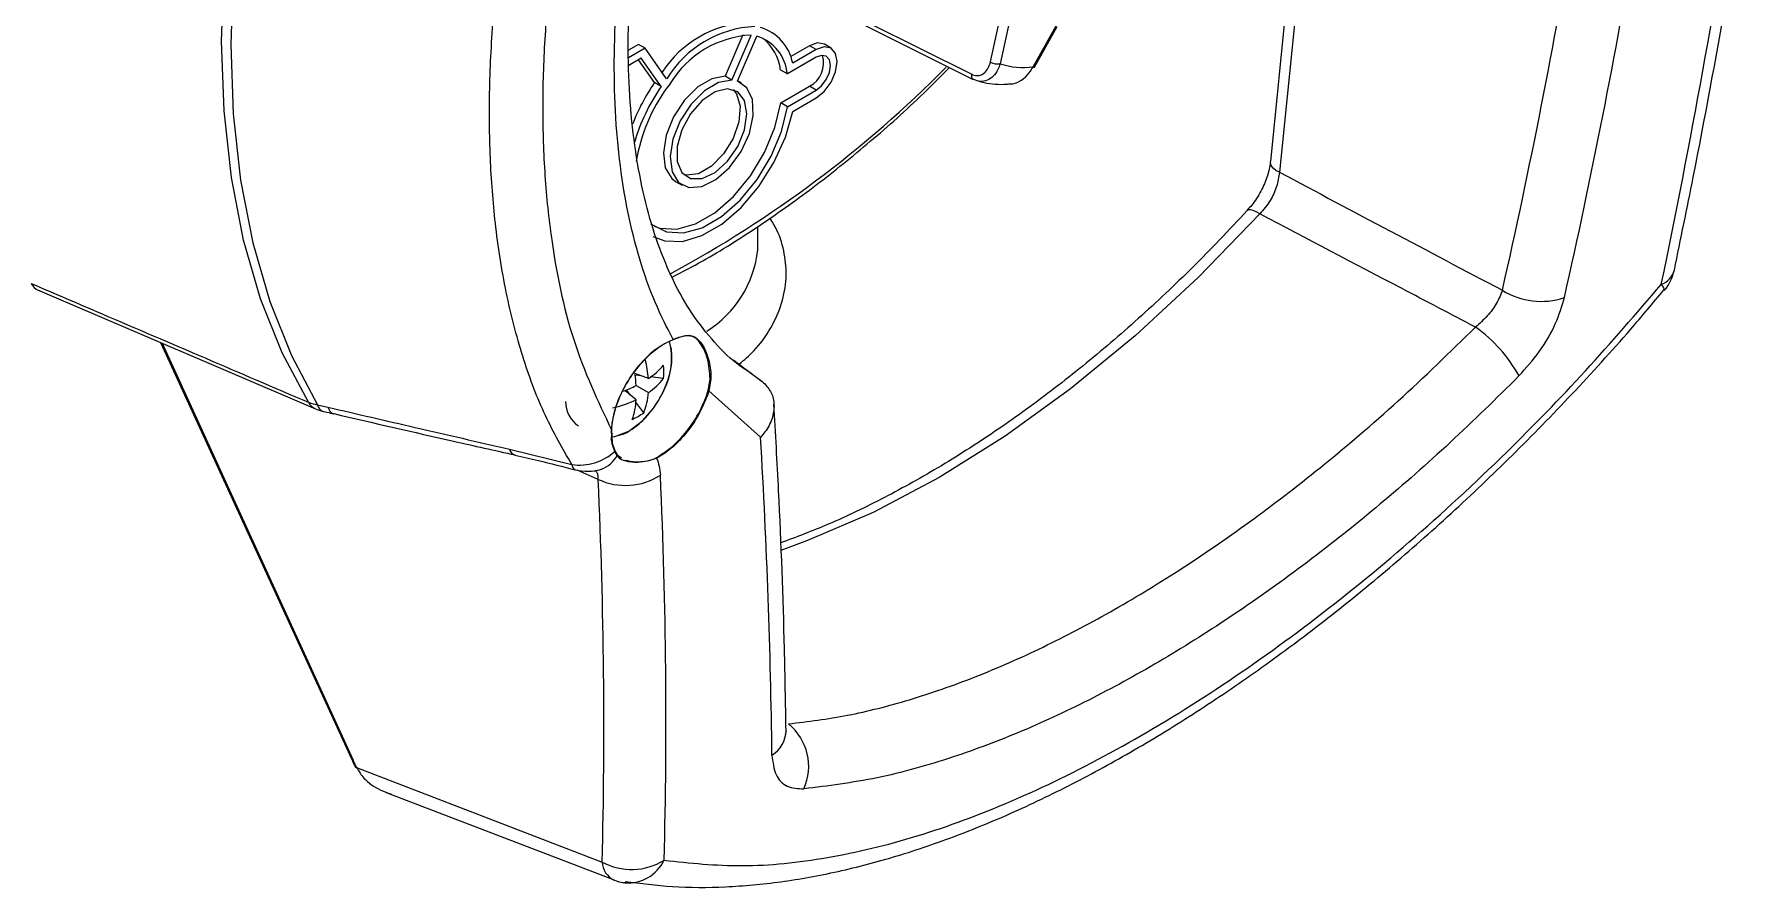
# Model space of a CAD drawing. Extents: x 16.7 to 113.1, y 4.5 to 84.5.
# Drawn here: x 85.933 to 89.568, y 4.463 to 6.268 of the extents above; entities that cross this region are included whole.
import ezdxf

# ---------------------------------------------------------------- set-up
doc = ezdxf.new("R2010")
doc.units = 0
doc.header["$MEASUREMENT"] = 0
doc.layers.add('OBJECT', color=7, linetype='CONTINUOUS')

msp = doc.modelspace()

# ---------------------------------------------------------------- linework, layer by layer
at = {"layer": 'OBJECT'}
for p, q in [((88.6272, 6.7875), (88.5482, 5.9991)), ((88.6464, 6.7649), (88.5674, 5.9765)), ((87.5829, 6.3501), (87.9161, 6.1839)), ((87.5833, 6.3408), (87.9196, 6.173)), ((87.9556, 6.2099), (87.974, 6.2944)), ((87.9968, 6.3001), (87.9764, 6.2062)), ((88.0462, 6.2), (88.0976, 6.2911)), ((87.4321, 6.2672), (87.3946, 6.1797)), ((87.4088, 6.1715), (87.4496, 6.2669)), ((87.4206, 6.1694), (87.4614, 6.2647)), ((88.0487, 6.1988), (88.0972, 6.2848)), ((87.2253, 6.239), (87.1898, 6.2186)), ((87.2112, 6.2472), (87.1899, 6.2349)), ((87.2171, 6.218), (87.1905, 6.2026)), ((87.2253, 6.239), (87.2112, 6.2472)), ((87.2592, 6.1581), (87.2171, 6.218)), ((87.2708, 6.1742), (87.2253, 6.239)), ((87.5872, 6.2198), (87.5261, 6.1845)), ((87.5731, 6.2443), (87.5332, 6.2212)), ((87.5872, 6.2361), (87.5374, 6.2073)), ((87.5872, 6.2361), (87.5731, 6.2443)), ((87.6185, 6.2392), (87.6044, 6.2474)), ((87.2451, 6.1663), (87.2112, 6.2145)), ((87.5261, 6.1845), (87.512, 6.1926)), ((87.2592, 6.1581), (87.2451, 6.1663)), ((87.2782, 6.1638), (87.2721, 6.1562)), ((87.2782, 6.1638), (87.2779, 6.1642)), ((87.4088, 6.1715), (87.3946, 6.1797)), ((87.4288, 6.1658), (87.421, 6.1703)), ((87.512, 6.1232), (87.5731, 6.1585)), ((87.5261, 6.1151), (87.5872, 6.1504)), ((87.5872, 6.1504), (87.5731, 6.1585)), ((87.9205, 6.1726), (87.9196, 6.1729)), ((87.5261, 6.1151), (87.512, 6.1232)), ((87.5374, 6.1053), (87.5872, 6.134)), ((87.2896, 5.9574), (87.3038, 5.9492)), ((88.4995, 5.8961), (88.4992, 5.8958)), ((87.4636, 5.8125), (87.4636, 5.8617)), ((85.9446, 5.726), (86.5277, 5.4765)), ((86.2002, 5.6166), (86.6046, 4.7345)), ((86.2031, 5.6154), (86.6076, 4.7332)), ((87.3204, 5.6307), (87.3204, 5.6307)), ((87.3215, 5.6316), (87.3214, 5.6316)), ((87.2322, 5.5405), (87.2034, 5.5512)), ((87.2179, 5.5458), (87.204, 5.5474)), ((87.2641, 5.5403), (87.2367, 5.5436)), ((87.3586, 5.5144), (87.3627, 5.5388)), ((87.3642, 5.5388), (87.36, 5.514)), ((87.3627, 5.5392), (87.3627, 5.5388)), ((87.3642, 5.5388), (87.3643, 5.5392)), ((87.4376, 5.5602), (87.4718, 5.5347)), ((87.4718, 5.5347), (87.4759, 5.5314)), ((87.2062, 5.4955), (87.1825, 5.515)), ((87.1944, 5.5052), (87.186, 5.5164)), ((87.2223, 5.4679), (87.2057, 5.49)), ((87.2062, 5.5255), (87.2322, 5.5105)), ((87.3556, 5.5051), (87.3558, 5.5057)), ((87.3558, 5.5057), (87.3586, 5.5144)), ((87.357, 5.5048), (87.3572, 5.5053)), ((87.36, 5.514), (87.3572, 5.5053)), ((87.4695, 5.4163), (87.36, 5.514)), ((86.5323, 5.4849), (86.5541, 5.4798)), ((87.154, 5.4328), (87.1556, 5.4037)), ((87.1555, 5.4025), (87.154, 5.4319)), ((86.9385, 5.3909), (87.0701, 5.3583)), ((87.1556, 5.4037), (87.1535, 5.4132)), ((87.1555, 5.4025), (87.1556, 5.4023)), ((87.1611, 5.3861), (87.1556, 5.4023)), ((87.1557, 5.4034), (87.1612, 5.3874)), ((87.156, 5.403), (87.1559, 5.4033)), ((87.1658, 5.3778), (87.1611, 5.3861)), ((87.1612, 5.3874), (87.1658, 5.3792)), ((87.126, 5.3271), (87.0813, 5.3465)), ((87.1322, 5.3485), (87.132, 5.3485)), ((87.1658, 5.3792), (87.1753, 5.3726)), ((86.61, 4.7231), (86.6118, 4.7187)), ((86.6128, 4.7215), (86.6146, 4.7176)), ((86.6146, 4.7176), (87.1344, 4.5176)), ((86.6773, 4.665), (87.1595, 4.4796)), ((87.1826, 4.4735), (87.1796, 4.4739))]:
    msp.add_line(p, q, dxfattribs=at)
at = {"layer": 'OBJECT', "flags": 128}
for points in [[(86.5131, 5.49), (86.4576, 5.5944), (86.4117, 5.709), (86.3757, 5.8331), (86.3499, 5.9659), (86.3343, 6.1066), (86.3291, 6.2541), (86.3343, 6.4078), (86.3499, 6.5664), (86.3757, 6.7291), (86.4117, 6.8947), (86.4576, 7.0623), (86.5131, 7.2307)], [(86.5323, 7.2215), (86.4769, 7.0535), (86.4312, 6.8863), (86.3953, 6.721), (86.3694, 6.5587), (86.3539, 6.4005), (86.3487, 6.2472), (86.3539, 6.1), (86.3694, 5.9597), (86.3953, 5.8272), (86.4312, 5.7034), (86.4769, 5.589), (86.5323, 5.4849)], [(87.6044, 6.2474), (87.59, 6.2501), (87.5731, 6.2443)], [(87.5872, 6.134), (87.6042, 6.1477), (87.6185, 6.167), (87.6281, 6.1891), (87.6314, 6.2106), (87.6281, 6.2282), (87.6185, 6.2392), (87.6042, 6.242), (87.5872, 6.2361)], [(87.5872, 6.1504), (87.5987, 6.1596), (87.6085, 6.1728), (87.615, 6.1878), (87.6173, 6.2024), (87.615, 6.2144), (87.6085, 6.2219), (87.5987, 6.2238), (87.5872, 6.2198)], [(87.3946, 6.1797), (87.3663, 6.1746), (87.3364, 6.157), (87.3083, 6.129), (87.2852, 6.0937), (87.2698, 6.0552), (87.2638, 6.0179), (87.2679, 5.986), (87.2817, 5.9633), (87.2896, 5.9574)], [(87.4088, 6.1715), (87.3805, 6.1664), (87.3506, 6.1489), (87.3224, 6.1208), (87.2993, 6.0855), (87.2839, 6.047), (87.2779, 6.0097), (87.2821, 5.9779), (87.2959, 5.9552), (87.3177, 5.9442), (87.3451, 5.9462), (87.375, 5.961), (87.4038, 5.9868), (87.4284, 6.0207), (87.4458, 6.0589), (87.4541, 6.0969), (87.4524, 6.1303), (87.4407, 6.1555), (87.4206, 6.1694)], [(87.4405, 6.1004), (87.4355, 6.1284), (87.4211, 6.1469), (87.3994, 6.1534), (87.3731, 6.1468), (87.346, 6.1282), (87.3215, 6.1001), (87.3031, 6.0662), (87.2933, 6.0311), (87.2933, 5.9996), (87.3031, 5.9759), (87.3215, 5.9632), (87.346, 5.9633), (87.3731, 5.9761), (87.3994, 5.9999), (87.4211, 6.0314), (87.4355, 6.0665), (87.4405, 6.1004)], [(87.4112, 6.1517), (87.4186, 6.1422), (87.4261, 6.1163), (87.4235, 6.0834), (87.4114, 6.0482), (87.3912, 6.0153), (87.3658, 5.9893), (87.3385, 5.9735), (87.313, 5.9702), (87.3072, 5.9715)], [(87.2376, 5.8683), (87.2408, 5.8656), (87.2705, 5.8504), (87.3063, 5.8483), (87.3459, 5.8594), (87.3867, 5.883), (87.4263, 5.9176), (87.462, 5.961), (87.4918, 6.0105), (87.5136, 6.0629), (87.5261, 6.1151)], [(87.2444, 5.8628), (87.2564, 5.8586), (87.2922, 5.8565), (87.3317, 5.8676), (87.3726, 5.8911), (87.4121, 5.9257), (87.4479, 5.9691), (87.4776, 6.0186), (87.4994, 6.0711), (87.512, 6.1232)], [(87.2413, 5.841), (87.2666, 5.8314), (87.3041, 5.8305), (87.3451, 5.8426), (87.3874, 5.867), (87.4285, 5.9023), (87.466, 5.9465), (87.4978, 5.997), (87.5221, 6.0509), (87.5374, 6.1053)], [(88.5674, 5.9765), (88.5598, 5.9807), (88.554, 5.9856), (88.55, 5.9908), (88.5482, 5.9962), (88.5482, 5.9991)], [(88.5257, 5.8886), (88.5182, 5.8929), (88.5116, 5.8959), (88.506, 5.8973), (88.5018, 5.8972), (88.4995, 5.8961)], [(88.5257, 5.8886), (88.3957, 5.7545), (88.2619, 5.6308), (88.1253, 5.5186), (87.9867, 5.4184), (87.8471, 5.3311), (87.7075, 5.2573), (87.5689, 5.1974), (87.5121, 5.1768)], [(89.3819, 5.7268), (89.3817, 5.7265), (89.3816, 5.7263)], [(87.3201, 5.6308), (87.3203, 5.6307), (87.3204, 5.6307)], [(87.191, 5.4291), (87.2205, 5.4519), (87.2434, 5.4786)], [(87.1529, 5.4168), (87.1614, 5.4178), (87.191, 5.4291)]]:
    msp.add_lwpolyline(points, dxfattribs=at)
at = {"layer": 'OBJECT'}
for centre, radius, start, end in [((87.4539, 6.0643), 0.2291, 92.6609, 147.2994), ((87.4688, 6.0534), 0.2319, 92.8051, 148.5993), ((87.4611, 6.0528), 0.2144, 93.0742, 148.6983), ((87.4336, 6.1761), 0.0929, 5.1622, 72.5531), ((87.4422, 6.1899), 0.0968, 10.3782, 73.7932), ((87.4092, 6.1795), 0.1036, 7.2624, 51.2927), ((87.5482, 6.2071), 0.0546, 297.0842, 17.8443), ((86.1037, 7.9394), 2.4742, 298.3126, 315.2979), ((87.9252, 6.1808), 0.00963, 161.2491, 234.3173), ((87.9712, 6.2378), 0.032, 240.8736, 279.4186), ((88.024, 6.3445), 0.1462, 251.0297, 278.7515), ((88.0549, 6.214), 0.0165, 238.329, 247.9364), ((87.597, 5.9243), 0.4271, 145.4879, 158.8273), ((87.6014, 5.9214), 0.4161, 145.3231, 163.6667), ((87.5709, 5.9388), 0.3696, 143.9664, 170.4749), ((87.2331, 5.8373), 0.2318, 301.9351, 353.8557), ((89.3588, 5.7819), 0.0456, 290.8693, 344.8437), ((89.3049, 5.7904), 0.1, 320.0654, 348.1659), ((89.1208, 5.8583), 0.1548, 238.0815, 288.6046), ((89.3609, 5.7234), 0.0213, 9.258, 48.3274), ((88.8068, 5.4001), 0.3045, 28.5787, 54.8319), ((87.1337, 5.5831), 0.1475, 333.251, 14.031), ((87.2842, 5.623), 0.00054, 237.432, 357.2821), ((87.3205, 5.6317), 0.000968, 262.9212, 356.3898), ((87.3204, 5.6317), 0.000969, 265.2572, 356.4097), ((86.9913, 5.5212), 0.2416, 4.5699, 13.9747), ((87.1474, 5.6698), 0.1546, 303.2254, 318.9734), ((87.1248, 5.5543), 0.14, 354.2684, 5.7316), ((86.9197, 5.5073), 0.2871, 3.6274, 8.3469), ((87.1534, 5.6267), 0.1403, 304.1246, 322.0448), ((87.1659, 5.5625), 0.1983, 343.1734, 353.2365), ((87.166, 5.5625), 0.1982, 343.3404, 353.1274), ((87.3635, 5.5409), 0.00187, 246.7313, 294.2895), ((87.3635, 5.5405), 0.00187, 246.1487, 293.95), ((86.544, 5.567), 0.0829, 248.1591, 261.9178), ((86.5399, 5.5038), 0.0301, 207.2246, 245.8568), ((87.1205, 5.4926), 0.0639, 180.8948, 235.3268), ((87.0999, 5.7199), 0.2483, 283.1016, 295.3384), ((87.0762, 5.7882), 0.2932, 290.6744, 296.3293), ((87.0518, 5.5042), 0.1547, 341.0246, 356.7711), ((87.0921, 5.5206), 0.1404, 337.9544, 355.8721), ((87.0641, 5.6075), 0.2208, 324.2814, 335.724), ((87.3569, 5.5072), 0.0024, 237.045, 270.9731), ((87.3571, 5.5077), 0.00236, 236.647, 271.4715), ((87.3598, 5.5161), 0.00211, 236.9389, 276.1478), ((86.5668, 5.5683), 0.1, 246.8652, 257.0564), ((86.5507, 5.4885), 0.0188, 191.1016, 250.243), ((86.5724, 5.4834), 0.0186, 191.1325, 250.8642), ((87.1405, 5.5815), 0.1399, 294.2626, 305.732), ((86.9553, 5.3948), 0.0173, 193.2132, 252.1407), ((87.0852, 5.4716), 0.1143, 262.3619, 311.601), ((87.1552, 5.4031), 0.000674, 296.3062, 56.6951), ((87.1552, 5.4029), 0.000743, 299.4488, 9.9969), ((87.1607, 5.3868), 0.000787, 301.3312, 52.969), ((87.0835, 5.3595), 0.0135, 185.0386, 243.7771), ((87.103, 5.4441), 0.1, 255.2673, 287.2039), ((87.1148, 5.4024), 0.0566, 288.2674, 334.2883), ((87.1653, 5.3785), 0.000907, 308.1526, 53.9102), ((87.248, 5.3717), 0.00147, 357.6226, 56.7136), ((87.1838, 5.4505), 0.1363, 244.9096, 302.7898), ((87.4553, 4.7198), 0.116, 335.8072, 50.8904), ((87.4595, 4.7978), 0.064, 302.21, 358.0471), ((86.6071, 4.7362), 0.00302, 213.0797, 278.6033), ((86.6125, 4.7247), 0.00317, 211.2081, 276.3757), ((86.6141, 4.7204), 0.00291, 216.9399, 280.9001), ((87.1966, 4.6331), 0.1312, 241.6895, 301.6999), ((87.1794, 4.5198), 0.0451, 182.8125, 243.8364), ((87.189, 4.558), 0.0847, 265.6266, 334.4645), ((87.1954, 4.5726), 0.1, 248.9758, 260.8942)]:
    msp.add_arc(centre, radius, start, end, dxfattribs=at)
for centre, major_axis, ratio, start_param, end_param in [((78.8891, 15.6123), (-5.5041, 16.751), 0.560269, 3.912021, 3.97647), ((75.6027, 13.7151), (-8.654, 14.9534), 0.719689, 3.80204, 3.85683), ((75.6638, 13.7504), (-8.7039, 15.04), 0.71887, 3.802047, 3.855916), ((118.2742, -6.1501), (41.2178, -19.304), 0.050051, 3.931261, 3.947615), ((87.0467, 6.5615), (8.2617, -6.2923), 0.05409, 4.797748, 4.804987), ((76.6146, 14.2993), (-8.6782, 15.0549), 0.435892, 3.803096, 3.856964), ((73.3283, 12.3823), (-11.7075, 13.0528), 0.561109, 3.677803, 3.742251), ((73.3893, 12.4374), (-11.7585, 13.1395), 0.561291, 3.678418, 3.742866), ((86.251, 4.7502), (-0.3456, 0.3853), 0.561109, 4.179635, 4.206684)]:
    msp.add_ellipse(centre, major_axis=major_axis, ratio=ratio, start_param=start_param, end_param=end_param, dxfattribs=at)
for points, knots in [([(87.0701, 5.3583), (87.0507, 5.3921), (87.0119, 5.4596), (86.9666, 5.5792), (86.9313, 5.712), (86.9084, 5.8528), (86.8967, 5.9973), (86.8947, 6.1446), (86.9023, 6.2999), (86.9245, 6.5073), (86.9641, 6.7197), (87.0184, 6.932), (87.0529, 7.0401), (87.0701, 7.0942)], [0, 0, 0, 0, 0.088765, 0.177531, 0.269417, 0.361303, 0.442441, 0.523579, 0.607061, 0.690543, 0.843256, 0.921628, 1, 1, 1, 1]), ([(87.154, 7.0054), (87.1262, 6.907), (87.0701, 6.7079), (87.0301, 6.4615), (87.012, 6.2666), (87.007, 6.1192), (87.0111, 5.9771), (87.0284, 5.8059), (87.0682, 5.6135), (87.1251, 5.4929), (87.154, 5.4319)], [0, 0, 0, 0, 0.1583078, 0.3203927, 0.4074998, 0.494607, 0.5842284, 0.6738497, 0.8349381, 1, 1, 1, 1]), ([(87.4369, 5.5596), (87.4333, 5.5619), (87.4097, 5.5771), (87.372, 5.6153), (87.3244, 5.675), (87.2844, 5.745), (87.2516, 5.8237), (87.2254, 5.911), (87.2061, 6.0066), (87.1936, 6.1106), (87.1884, 6.2215), (87.1907, 6.3378), (87.2006, 6.4587), (87.218, 6.5837), (87.2427, 6.7129), (87.2757, 6.8456), (87.3024, 6.9408), (87.3201, 6.9912), (87.322, 6.9965)], [0, 0, 0, 0, 0.0134075, 0.0889038, 0.162782, 0.2344641, 0.3043296, 0.3724693, 0.4412012, 0.5103493, 0.579548, 0.6482425, 0.716144, 0.7837739, 0.8522937, 0.9217467, 0.9917046, 1, 1, 1, 1]), ([(87.2848, 5.623), (87.2749, 5.6418), (87.2372, 5.7142), (87.1889, 5.8641), (87.158, 6.0853), (87.1594, 6.3349), (87.189, 6.5685), (87.233, 6.7771), (87.2675, 6.8941), (87.2848, 6.9529)], [0, 0, 0, 0, 0.062214, 0.238483, 0.419893, 0.595629, 0.776478, 0.887615, 1, 1, 1, 1]), ([(89.4028, 5.7699), (89.4162, 5.8352), (89.4551, 6.0244), (89.5115, 6.3284), (89.5502, 6.5707), (89.5684, 6.6846)], [0, 0, 0, 0, 0.2179817, 0.6321254, 1, 1, 1, 1]), ([(87.2822, 5.7546), (87.3039, 5.7659), (87.3646, 5.7975), (87.4642, 5.8607), (87.5803, 5.9428), (87.6948, 6.0349), (87.7914, 6.12), (87.8485, 6.1774), (87.8691, 6.1981)], [0, 0, 0, 0, 0.1087, 0.303902, 0.499084, 0.694228, 0.889327, 1, 1, 1, 1]), ([(87.9161, 6.1839), (87.9196, 6.1826), (87.9267, 6.18), (87.9372, 6.1823), (87.9462, 6.1889), (87.9526, 6.1987), (87.9547, 6.2066), (87.9556, 6.2099)], [0, 0, 0, 0, 0.20417, 0.40814, 0.617899, 0.840883, 1, 1, 1, 1]), ([(87.9764, 6.2062), (87.975, 6.202), (87.9714, 6.1916), (87.9621, 6.1789), (87.9492, 6.1703), (87.9348, 6.1674), (87.9253, 6.1708), (87.9205, 6.1726)], [0, 0, 0, 0, 0.156461, 0.377208, 0.586935, 0.792745, 1, 1, 1, 1]), ([(87.9986, 6.1637), (87.9987, 6.1637), (88.0047, 6.1629), (88.0176, 6.1686), (88.0346, 6.1806), (88.0424, 6.1936), (88.0462, 6.2)], [0, 0, 0, 0, 0.004717, 0.328474, 0.666189, 1, 1, 1, 1]), ([(87.93, 6.1698), (87.9341, 6.1687), (87.9534, 6.163), (87.9768, 6.1617), (87.9959, 6.1636), (87.9986, 6.1639)], [0, 0, 0, 0, 0.187032, 0.88506, 1, 1, 1, 1]), ([(88.5481, 5.999), (88.548, 5.9983), (88.5475, 5.9893), (88.5422, 5.9677), (88.5288, 5.9365), (88.5132, 5.9111), (88.5023, 5.9001), (88.4989, 5.8966)], [0, 0, 0, 0, 0.024554, 0.300831, 0.583586, 0.870905, 1, 1, 1, 1]), ([(88.5674, 5.9765), (88.5659, 5.9665), (88.5628, 5.9467), (88.5481, 5.9149), (88.5333, 5.8976), (88.5257, 5.8886)], [0, 0, 0, 0, 0.3241472, 0.6479997, 1, 1, 1, 1]), ([(88.4992, 5.8958), (88.4797, 5.8749), (88.4231, 5.8142), (88.327, 5.7193), (88.2104, 5.6145), (88.0919, 5.5184), (87.9722, 5.4315), (87.852, 5.3543), (87.7318, 5.2873), (87.618, 5.2324), (87.5453, 5.2051), (87.5118, 5.1926)], [0, 0, 0, 0, 0.062749, 0.182221, 0.301666, 0.421058, 0.540395, 0.659678, 0.778911, 0.898111, 1, 1, 1, 1]), ([(87.4243, 5.5706), (87.4349, 5.5797), (87.4618, 5.6029), (87.4925, 5.6463), (87.516, 5.6983), (87.5255, 5.7519), (87.5214, 5.8044), (87.5091, 5.8476), (87.4945, 5.8714), (87.4892, 5.8799)], [0, 0, 0, 0, 0.110438, 0.280838, 0.446745, 0.606417, 0.761237, 0.914511, 1, 1, 1, 1]), ([(88.9821, 5.649), (88.9299, 5.6764), (88.7777, 5.7562), (88.6256, 5.8361), (88.5257, 5.8886)], [0, 0, 0, 0, 0.3432798, 1, 1, 1, 1]), ([(85.926, 5.7416), (85.9757, 5.7203), (86.1714, 5.6364), (86.3671, 5.5526), (86.5131, 5.49)], [0, 0, 0, 0, 0.2540305, 1, 1, 1, 1]), ([(85.926, 5.7416), (85.9303, 5.7354), (85.9353, 5.7282), (85.9435, 5.7266), (85.9447, 5.7264)], [0, 0, 0, 0, 0.855642, 1, 1, 1, 1]), ([(87.1827, 4.4767), (87.2159, 4.4723), (87.2849, 4.4634), (87.3952, 4.4636), (87.5121, 4.4741), (87.6333, 4.496), (87.7579, 4.5288), (87.8852, 4.5724), (88.0144, 4.6261), (88.1449, 4.6897), (88.2761, 4.7626), (88.4073, 4.8442), (88.5385, 4.9341), (88.6695, 5.0323), (88.8005, 5.1391), (88.9309, 5.254), (89.0601, 5.3767), (89.187, 5.507), (89.2943, 5.6242), (89.3574, 5.6999), (89.3806, 5.7279)], [0, 0, 0, 0, 0.052689, 0.109498, 0.166876, 0.224641, 0.28257, 0.340392, 0.397961, 0.455187, 0.51204, 0.568399, 0.624171, 0.680235, 0.736677, 0.793513, 0.85073, 0.908293, 0.966145, 1, 1, 1, 1]), ([(87.2655, 4.5215), (87.3199, 4.5156), (87.4288, 4.5038), (87.609, 4.5228), (87.7995, 4.5681), (88.0002, 4.6427), (88.2079, 4.7439), (88.4194, 4.8702), (88.6319, 5.0204), (88.8425, 5.1913), (89.0377, 5.3714), (89.2161, 5.5545), (89.3221, 5.6777), (89.375, 5.7393)], [0, 0, 0, 0, 0.094108, 0.188508, 0.282606, 0.376776, 0.471253, 0.56542, 0.658464, 0.751805, 0.844857, 0.922428, 1, 1, 1, 1]), ([(89.0389, 5.7269), (89.0353, 5.7178), (89.0281, 5.6996), (89.0076, 5.6718), (88.9906, 5.6566), (88.9821, 5.649)], [0, 0, 0, 0, 0.333731, 0.667106, 1, 1, 1, 1]), ([(89.0741, 5.5458), (89.0892, 5.5626), (89.1192, 5.5964), (89.1535, 5.656), (89.1647, 5.6933), (89.1701, 5.7116)], [0, 0, 0, 0, 0.337927, 0.675839, 1, 1, 1, 1]), ([(87.5285, 4.8098), (87.5698, 4.8149), (87.6525, 4.8252), (87.7849, 4.8591), (87.9231, 4.907), (88.0654, 4.9695), (88.2094, 5.045), (88.3553, 5.1333), (88.5038, 5.235), (88.6592, 5.3544), (88.8199, 5.4909), (88.9279, 5.5961), (88.9821, 5.649)], [0, 0, 0, 0, 0.095908, 0.191815, 0.290502, 0.38919, 0.485101, 0.581012, 0.679721, 0.77843, 0.888705, 1, 1, 1, 1]), ([(87.154, 5.4319), (87.1558, 5.4461), (87.1594, 5.4744), (87.1794, 5.5211), (87.2077, 5.5642), (87.2421, 5.5994), (87.2688, 5.6165), (87.2826, 5.6221), (87.2848, 5.623)], [0, 0, 0, 0, 0.19324, 0.386487, 0.579566, 0.772391, 0.965025, 1, 1, 1, 1]), ([(87.2839, 5.6225), (87.272, 5.6167), (87.2483, 5.605), (87.2133, 5.5711), (87.1837, 5.5296), (87.1627, 5.4839), (87.1552, 5.4513), (87.1541, 5.4353), (87.154, 5.4328)], [0, 0, 0, 0, 0.192566, 0.38513, 0.577737, 0.770506, 0.963514, 1, 1, 1, 1]), ([(87.1899, 5.4283), (87.1951, 5.4316), (87.2104, 5.4413), (87.2341, 5.4647), (87.2577, 5.4986), (87.2743, 5.5362), (87.2833, 5.5736), (87.2814, 5.5953), (87.2805, 5.6057)], [0, 0, 0, 0, 0.0971, 0.280145, 0.462936, 0.645786, 0.829651, 1, 1, 1, 1]), ([(87.3201, 5.6308), (87.313, 5.6304), (87.3032, 5.6299), (87.288, 5.6241), (87.2839, 5.6225)], [0, 0, 0, 0, 0.728741, 1, 1, 1, 1]), ([(87.2848, 5.623), (87.2953, 5.6269), (87.3096, 5.6322), (87.3189, 5.6317), (87.3214, 5.6316)], [0, 0, 0, 0, 0.7368921, 1, 1, 1, 1]), ([(87.3627, 5.5392), (87.3616, 5.554), (87.3594, 5.5836), (87.3429, 5.6159), (87.3305, 5.6284), (87.3224, 5.6303), (87.3202, 5.6308)], [0, 0, 0, 0, 0.306652, 0.614033, 0.892132, 1, 1, 1, 1]), ([(87.3215, 5.6316), (87.3277, 5.6292), (87.34, 5.6245), (87.3553, 5.5959), (87.3641, 5.5651), (87.3642, 5.5458), (87.3643, 5.5392)], [0, 0, 0, 0, 0.308984, 0.604097, 0.866163, 1, 1, 1, 1]), ([(87.4759, 5.5314), (87.4819, 5.5247), (87.4939, 5.5113), (87.4995, 5.4843), (87.4953, 5.4553), (87.4832, 5.4323), (87.473, 5.4199), (87.4697, 5.4164), (87.4695, 5.4163)], [0, 0, 0, 0, 0.21898, 0.437723, 0.66271, 0.898747, 0.996503, 1, 1, 1, 1]), ([(89.0741, 5.5458), (89.0259, 5.4983), (88.9295, 5.4033), (88.7795, 5.272), (88.6265, 5.1501), (88.4729, 5.0405), (88.3213, 4.9447), (88.1713, 4.862), (88.0226, 4.7925), (87.8695, 4.735), (87.7139, 4.6913), (87.6122, 4.6787), (87.5611, 4.6723)], [0, 0, 0, 0, 0.095398, 0.1907956, 0.2889546, 0.3871132, 0.4825163, 0.5779195, 0.6761073, 0.7742953, 0.8866036, 1, 1, 1, 1]), ([(87.2488, 5.3729), (87.2608, 5.3805), (87.2848, 5.3957), (87.3182, 5.4332), (87.3423, 5.4713), (87.3519, 5.4957), (87.3556, 5.5051)], [0, 0, 0, 0, 0.275405, 0.550801, 0.826444, 1, 1, 1, 1]), ([(87.357, 5.5048), (87.3506, 5.4895), (87.3379, 5.4591), (87.3072, 5.4173), (87.2764, 5.3877), (87.2569, 5.3761), (87.2494, 5.3716)], [0, 0, 0, 0, 0.276322, 0.552658, 0.828642, 1, 1, 1, 1]), ([(86.5444, 5.4709), (86.5495, 5.4697), (86.5567, 5.468), (86.564, 5.4663), (86.5662, 5.4658)], [0, 0, 0, 0, 0.7, 1, 1, 1, 1]), ([(86.5541, 5.4798), (86.6156, 5.4655), (86.7436, 5.4357), (86.8719, 5.4062), (86.9385, 5.3909)], [0, 0, 0, 0, 0.480478, 1, 1, 1, 1]), ([(86.5664, 5.4661), (86.6508, 5.4465), (86.7784, 5.4169), (86.9067, 5.3884), (86.9501, 5.3787)], [0, 0, 0, 0, 0.661853, 1, 1, 1, 1]), ([(87.5234, 4.7957), (87.5224, 4.8531), (87.5195, 5.0201), (87.5111, 5.2502), (87.5012, 5.4248), (87.4977, 5.486)], [0, 0, 0, 0, 0.253842, 0.738584, 1, 1, 1, 1]), ([(87.1693, 5.4201), (87.1735, 5.4212), (87.1804, 5.4228), (87.1872, 5.4267), (87.1899, 5.4283)], [0, 0, 0, 0, 0.606778, 1, 1, 1, 1]), ([(86.9499, 5.3782), (86.9664, 5.3746), (87.0086, 5.3651), (87.0515, 5.3539), (87.0776, 5.3471)], [0, 0, 0, 0, 0.390046, 1, 1, 1, 1]), ([(87.126, 5.3271), (87.1259, 5.3322), (87.1258, 5.3403), (87.1209, 5.3449), (87.1191, 5.3466)], [0, 0, 0, 0, 0.6269014, 1, 1, 1, 1]), ([(87.2494, 5.3716), (87.2361, 5.3675), (87.2131, 5.3603), (87.1825, 5.3651), (87.1713, 5.3699), (87.1672, 5.3758), (87.1658, 5.3778)], [0, 0, 0, 0, 0.356929, 0.612991, 0.870168, 1, 1, 1, 1]), ([(87.1821, 5.3678), (87.1901, 5.3662), (87.2072, 5.3628), (87.234, 5.3658), (87.2467, 5.3719), (87.2488, 5.3729)], [0, 0, 0, 0, 0.42222, 0.906904, 1, 1, 1, 1]), ([(87.2494, 5.3716), (87.2495, 5.3716), (87.2542, 5.3616), (87.2559, 5.3487), (87.2576, 5.3359)], [0, 0, 0, 0, 0.0080191, 1, 1, 1, 1]), ([(87.5234, 4.7934), (87.5235, 4.7933), (87.5239, 4.7921), (87.5237, 4.7945), (87.5235, 4.7967)], [0, 0, 0, 0, 0.091563, 1, 1, 1, 1]), ([(86.6046, 4.7345), (86.605, 4.7336), (86.6068, 4.7298), (86.6085, 4.7259), (86.6097, 4.7231)], [0, 0, 0, 0, 0.250042, 1, 1, 1, 1]), ([(87.4936, 4.7437), (87.4954, 4.7291), (87.499, 4.6997), (87.5235, 4.6744), (87.5487, 4.673), (87.5611, 4.6723)], [0, 0, 0, 0, 0.336949, 0.673845, 1, 1, 1, 1]), ([(86.6146, 4.7176), (86.6195, 4.7097), (86.6316, 4.69), (86.6583, 4.6725), (86.6793, 4.6639), (86.6875, 4.6613), (86.6887, 4.661), (86.6889, 4.6609)], [0, 0, 0, 0, 0.291274, 0.731775, 0.961024, 0.995991, 1, 1, 1, 1])]:
    msp.add_open_spline(points, degree=3, knots=knots, dxfattribs=at)

doc.saveas('drawing.dxf')
